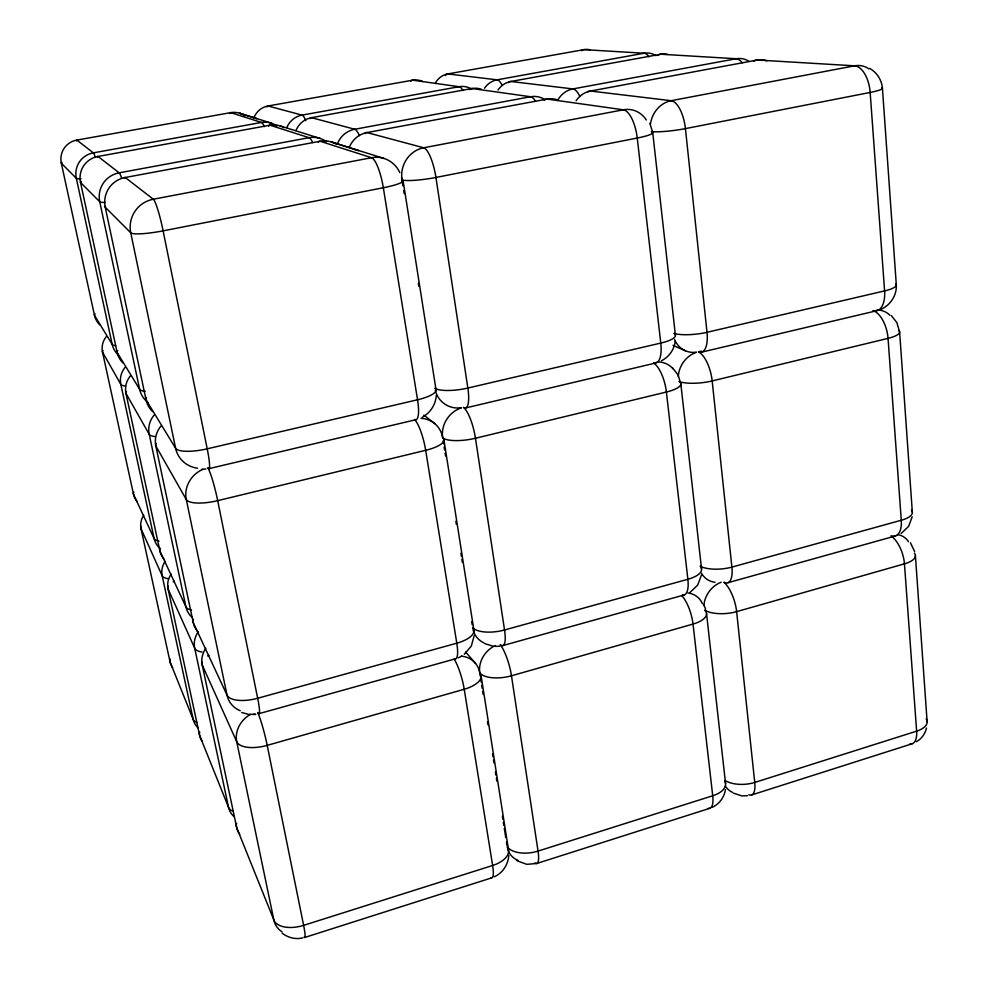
<?xml version="1.0" encoding="UTF-8"?>
<svg xmlns="http://www.w3.org/2000/svg" width="988" height="988" viewBox="0 0 988 988"><rect width="100%" height="100%" fill="white"/><g stroke="black" fill="none" stroke-linecap="round" stroke-linejoin="round"><path stroke-width="1.48" d="M436.276 395.373C435.832 404.487 430.249 412.972 422.259 417.257M474.166 635.692L471.325 646.029L464.274 654.291M508.808 855.423C508.153 864.451 502.707 873.145 494.272 876.788M675.224 341.206C674.359 349.468 668.95 357.125 661.478 360.719M701.431 575.041L697.738 585.007L690.118 592.38M725.464 789.56C724.34 797.143 719.375 803.973 712.422 807.233M912.196 516.761L908.627 526.357L901.155 533.483M926.497 728.02C925.25 733.714 921.532 738.938 916.358 741.704M880.592 309.491C890.225 305.49 896.943 295.437 896.314 284.939L882.432 88.265C881.753 80.04 876.899 72.383 869.65 68.407M458.284 657.823L461.804 656.094M304.724 937.476L491.863 877.801M709.89 808.27L536.83 863.463L526.826 864.352L516.959 860.746M751.535 794.982L912.048 743.803M259.103 713.632L455.851 658.7M503.04 645.522L684.363 594.887M727.934 582.722L895.597 535.916M208.863 468.67L415.923 419.702M465.496 407.982L655.662 363.016M701.27 352.234L876.529 310.788M698.281 351.827L701.27 351.123M302.797 937.834C295.634 939.786 288.002 937.624 282.173 933.252M747.558 795.723L741.778 795.896L733.392 793.105M201.577 469.399L205.936 468.979M495.383 646.387L499.767 646.238M252.928 714.373L255.83 714.349L248.63 714.423L241.714 712.484M493.185 646.238L484.836 643.657M252.842 117.436L256.67 118.671L239.751 113.25L271.218 123.105M320.075 138.406L280.036 125.871M353.803 149.102L358.632 150.658L331.462 141.976L384.085 158.463M672.989 345.331L685.487 350.826M423.889 415.121L434.732 423.605M891.411 315.678L896.882 322.607L899.623 332.005L912.356 512.414M672.458 367.795L678.126 375.008L680.831 383.826L701.579 569.187M465.62 652.018L475.537 663.417M910.467 542.807L914.666 551.662M703.962 605.236L705.63 609.164M649.882 123.278L652.735 132.651L675.422 335.401M436.066 390.013L403.116 180.853M473.944 630.418L443.921 439.87M508.573 850.236L481.119 675.94M401.523 177.494A27.676 26.466 -77.5 0 1 402.017 179.902L402.968 185.979M403.697 190.536L404.166 193.586M418.319 283.284L418.801 286.322M443.18 440.883L443.649 443.921M444.131 446.959L444.612 449.997M445.094 453.035L445.576 456.073M455.863 521.368L456.345 524.406M460.902 553.255L461.371 556.293M461.853 559.332L462.335 562.37M471.671 621.6L472.153 624.638M461.631 656.18A25.169 22.032 -42.3 0 1 479.785 673.026L480.267 676.076M480.748 679.127L481.23 682.177M481.712 685.215L482.193 688.265M482.675 691.316L483.157 694.366M487.479 721.783L487.961 724.834M492.518 753.782L493 756.833M493.481 759.883L493.963 762.934M495.408 772.073L495.89 775.123M496.371 778.161L496.853 781.212M502.373 816.261L502.855 819.299M503.337 822.349L503.818 825.4M504.3 828.45L505.745 837.589M506.461 842.159L506.943 845.209M706.531 613.548L725.575 783.682M915.407 555.664L927.127 721.759M725.291 780.606A23.354 11.794 -3.6 0 0 754.733 782.447L916.629 731.157A23.169 10.88 -0.7 0 0 926.164 718.844M748.818 794.735A23.836 8.41 71 0 0 754.733 782.447L736.628 611.646A24.144 9.176 73 0 0 724.105 582.414M909.911 743.989A23.169 10.3 69.1 0 0 916.629 731.157L904.452 563.839A23.428 11.226 71.7 0 0 890.991 535.854M705.049 610.312A24.132 9.855 -4.9 0 0 736.628 611.646L904.452 563.839A23.897 9.077 -2.7 0 0 914.456 553.255M732.429 792.302A23.107 18.834 -49.6 0 1 725.303 785.954M703.913 605.521A23.873 20.155 -53.8 0 1 721.178 582.253M897.363 534.582A23.193 18.92 -58.4 0 1 908.552 541.745M202.095 662.145A23.514 9.238 -13 0 0 202.219 664.949L236.737 741.778A26.207 11.547 -13.3 0 0 267.205 745.372L464.224 689.254A25.046 10.942 -9.6 0 0 479.785 673.026A24.824 10.769 -8.7 0 0 511.475 675.792L693.02 624.07A24.231 10.041 -5.6 0 0 704.74 610.238M479.785 673.026A24.922 21.724 -44.7 0 1 495.396 645.497M534.903 862.907A24.762 5.656 73.1 0 0 538.04 851.1L511.475 675.792A25.108 6.187 74.4 0 0 500.336 644.831M708.223 808.283A24.021 7.892 71.4 0 0 712.719 795.76A23.44 12.017 -4.5 0 0 724.859 781.298M681.757 595.517A24.329 8.608 73.3 0 1 693.02 624.07L712.719 795.76L538.04 851.1A23.984 12.881 -8.7 0 1 507.177 846.728A24.181 13.066 -9.9 0 1 492.642 865.476A24.947 5.051 73.5 0 1 490.752 877.616M517.984 860.338A24.194 20.168 -42 0 1 507.573 848.581M687.994 593.01A24.058 20.464 -52.4 0 1 702.493 603.816M205.763 648.276A23.613 21.193 -29.7 0 0 202.219 664.949L236.688 827.586L273.874 920.075A25.614 21.452 -32.7 0 0 282.099 931.869M207.727 656.02A23.514 9.238 -13 0 1 208.9 655.291M250.495 714.324A26.38 23.193 -31.6 0 0 236.737 741.778L273.874 920.075A25.305 13.746 -15 0 0 303.625 925.361L492.642 865.476L464.224 689.254A25.305 5.533 74.6 0 0 454.159 659.07M239.751 834.366A22.983 19.76 -31.2 0 1 236.688 827.586A22.786 11.078 -14.4 0 1 236.675 823.362M304.131 937.118A25.787 2.421 75.2 0 0 303.625 925.361L267.205 745.372A26.17 2.668 75.7 0 0 257.745 712.509M700.097 566.136A24.329 9.324 -5.2 0 0 731.898 567.1L901.278 520.256A24.095 8.583 -3.1 0 0 911.418 510.154M724.081 582.228A24.255 9.361 73.6 0 0 731.898 567.1L712.175 380.936A24.922 10.115 76.4 0 0 699.294 352.358M892.152 536.039A23.527 11.448 72.5 0 0 901.278 520.256L888.051 338.365A24.144 12.35 76.3 0 0 872.947 310.553M679.411 381.59A25.194 6.978 -6.3 0 0 712.175 380.936L888.051 338.365A24.91 6.41 -4.8 0 0 898.697 330.338M715.016 582.29A24.07 20.489 -55.2 0 1 701.492 573.238M678.237 376.7A25.021 21.884 -62.7 0 1 696.268 352.395M876.825 310.034A24.379 20.415 -66 0 1 889.941 315.32M461.198 407.945A25.972 23.848 -52.9 0 0 442.698 437.857A26.207 7.78 -9.2 0 1 425.68 450.306L217.693 500.657A27.454 8.237 -11.6 0 1 186.3 499.558L155.82 445.921A24.515 6.521 -11.4 0 1 156.228 443.377M420.999 418.332A26.194 24.243 -49.4 0 1 442.698 437.857A25.972 7.657 -8.7 0 0 475.463 438.252L666.394 392.026A25.305 7.114 -6.7 0 0 679.089 381.541M500.311 644.658A25.231 6.323 74.7 0 0 504.535 629.986L475.463 438.252A25.972 6.842 76.5 0 0 463.384 407.328M682.597 595.035A24.441 8.793 73.8 0 0 687.87 579.277L666.394 392.026A25.12 9.497 76.4 0 0 653.809 363.115M700.9 567.322A24.428 9.497 -5.8 0 1 687.87 579.277L504.535 629.986A25.046 10.201 -8.7 0 1 472.635 627.664A25.268 10.362 -9.5 0 1 456.789 643.2L257.67 698.269A26.441 10.93 -12.9 0 1 227.03 695.132L193.253 622.601L155.82 445.921A24.453 23.206 -24.9 0 1 160.921 426.112M484.083 642.966A25.108 22.131 -45.7 0 1 473.054 629.702M657.045 361.979A25.194 22.267 -61.5 0 1 673.174 368.932M203.022 469.288A27.429 25.676 -29 0 0 186.3 499.558L227.03 695.132A26.59 23.663 -31.3 0 0 240.232 710.73M197.884 631.703A23.774 21.575 -29.1 0 1 193.253 622.601A23.712 8.731 -12.7 0 1 193.463 619.229M258.115 712.978A26.306 2.717 75.8 0 0 257.67 698.269L217.693 500.657A27.108 2.952 76.5 0 0 207.789 467.719A27.38 3.013 76.7 0 0 207.208 448.824L163.106 230.846A28.813 3.223 77.6 0 0 153.301 199.23L125.217 177.494A25.614 2.519 77.5 0 0 124.439 178.371M454.678 658.663A25.441 5.644 75 0 0 456.789 643.2L425.68 450.306A26.194 6.126 76.5 0 0 414.701 419.641M674.014 333.388A25.416 6.336 -6.5 0 0 707.013 332.301L884.593 290.904A25.132 5.817 -5.2 0 0 895.82 283.84M699.282 352.16A25.157 10.288 77.2 0 0 707.013 332.301L685.425 128.613A26.392 10.942 80.6 0 0 671.161 100.702L590.478 91.032A23.675 8.731 80.5 0 0 587.378 92.279M874.121 310.837A24.367 12.56 77.4 0 0 884.593 290.904L870.156 92.452A25.552 13.301 82.2 0 0 854.558 65.813L757.426 60.009L590.478 91.032A23.786 21.489 -78.4 0 0 576.09 100.764M651.401 131.614A26.355 3.52 -7.6 0 0 685.425 128.613L870.156 92.452A26.046 3.223 -6.9 0 0 881.975 87.685M650.425 124.105A26.602 23.564 -76.2 0 1 671.161 100.702L854.558 65.813A25.935 21.872 -75.6 0 1 868.909 68.864M753.585 61.367A22.996 10.695 81.9 0 1 757.426 60.009A23.255 20.106 -77.2 0 1 766.947 60.836M696.244 352.21A25.293 22.23 -65.1 0 1 674.569 339.464M105.531 206.208A25.626 3.273 -10 0 0 105.247 207.245L130.749 232.798A28.85 4.187 -10.1 0 0 163.106 230.846L383.332 187.745A27.479 3.94 -9 0 0 402.017 179.902A27.219 3.878 -8.7 0 0 435.93 177.445L637.248 138.048A26.478 3.582 -7.8 0 0 651.685 131.799M402.017 179.902A27.491 25.947 -77.2 0 1 423.679 147.78L623.366 109.792A26.775 24.021 -76.4 0 1 646.3 119.968M399.831 172.641A27.676 26.466 -77.5 0 0 371.537 157.71L320.174 141.259L125.217 177.494A25.651 25.219 27.1 0 0 105.247 207.245L146.051 399.844A24.638 23.626 -22.6 0 0 152.671 411.65M434.868 388.185A26.207 6.953 -8.7 0 0 467.855 388.049L660.774 343.083A25.527 6.459 -6.9 0 0 674.31 333.734M464.101 407.748A26.219 6.978 77 0 0 467.855 388.049L435.93 177.445A27.541 7.435 79 0 0 423.679 147.78L367.005 132.565A24.589 5.879 79 0 0 364.967 133.639M653.784 362.917A25.355 9.67 77.1 0 0 660.774 343.083L637.248 138.048A26.614 10.288 80.3 0 0 623.366 109.792L547.154 99.084L367.005 132.565A24.502 23.416 -81.9 0 0 349.332 147.187M544.252 100.294A23.848 8.2 80.2 0 1 547.154 99.084A23.922 21.86 -78.8 0 1 557.491 99.862M461.161 407.748A26.207 24.292 -56.1 0 1 435.313 390.408M146.52 397.509A24.725 5.928 -11.2 0 0 146.051 399.844L175.617 448.28A27.652 26.219 -27.9 0 0 197.588 468.238M414.664 419.443A26.441 6.237 76.9 0 0 417.541 399.782L383.332 187.745A27.788 6.657 78.7 0 0 371.537 157.71L153.301 199.23A28.701 28.442 16 0 0 130.749 232.798L175.617 448.28A27.726 7.496 -11.3 0 0 207.208 448.824L417.541 399.782A26.441 7.077 -9.2 0 0 435.375 388.617M318.383 142.297A24.786 5.249 78.7 0 1 320.174 141.259A24.651 23.836 -83.8 0 1 335.932 143.964M171.146 574.09A20.872 19.105 -27 0 0 168.071 588.947L199.625 735.418L228.537 807.332A22.415 19.377 -30.9 0 0 234.255 816.829M168.368 586.143A20.847 7.212 -12.7 0 0 168.071 588.947L194.698 648.19L228.537 807.332A22.23 10.535 -14.3 0 0 232.785 811.185M173.295 581.821A20.847 7.212 -12.7 0 1 174.37 581.228M202.034 652.043A22.922 8.768 -12.9 0 1 194.698 648.19A23.008 20.748 -29.2 0 1 198.131 631.912M202.404 741.58A20.378 17.969 -29.3 0 1 199.625 735.418A20.266 8.719 -13.9 0 1 199.774 732.071M130.404 375.885A21.551 20.674 -18.7 0 0 125.958 393.397L159.895 550.983L185.892 606.793A23.156 21.106 -28.6 0 0 191.968 617.241M126.464 391.396A21.625 5.039 -11.3 0 0 125.958 393.397L149.213 434.3L185.892 606.793A23.107 8.287 -12.6 0 0 191.549 610.09M154.807 436.535A23.873 6.187 -11.4 0 1 149.213 434.3A23.811 22.65 -23.8 0 1 154.165 414.997M164.07 559.183A21.007 19.414 -26.1 0 1 159.895 550.983A20.995 6.805 -12.4 0 1 160.241 548.328M508.425 82.634A20.983 6.805 80.3 0 1 510.808 81.485L660.861 54.229A20.6 18.241 -79.3 0 1 667.727 54.439M498.001 90.069A21.02 19.34 -81.3 0 1 510.808 81.485L572.904 88.92L736.184 58.737A22.662 19.711 -77.6 0 1 749.114 61.429M557.627 100.443A23.181 21.032 -78.9 0 1 572.904 88.92A23.082 8.287 80.4 0 1 579.857 96.429M742.235 62.75A22.428 10.164 81.8 0 0 736.184 58.737L660.861 54.229A20.439 8.386 81.5 0 0 657.872 55.464M310.022 118.684A21.699 4.532 78.9 0 1 311.541 117.671L472.029 88.525A21.131 19.637 -82.1 0 1 481.304 89.229M295.943 130.515A21.588 20.847 -89.3 0 1 311.541 117.671L354.729 129.267L530.568 96.75A23.304 21.378 -79.4 0 1 544.647 99.418M337.501 143.495A23.848 22.86 -83.2 0 1 354.729 129.267A23.959 5.57 79 0 1 359.397 135.615M535.521 101.159A23.243 7.78 80.1 0 0 530.568 96.75L472.029 88.525A21.119 6.373 80 0 0 469.806 89.649M81.275 181.422A22.489 2.507 -9.9 0 0 80.534 182.496L117.152 352.494A21.711 21.007 -14.3 0 0 123.043 363.004M105.259 202.454A24.922 3.1 -10 0 1 99.751 201.75L80.534 182.496A22.65 22.082 31.1 0 1 97.997 156.45L270.033 125.204A21.724 21.156 85.8 0 1 284.025 127.625M117.696 350.666A21.798 4.57 -11 0 0 117.152 352.494L139.654 389.358A23.984 23.057 -21.1 0 0 147.928 402.425M145.236 391.31A24.083 5.607 -11.1 0 1 139.654 389.358L99.751 201.75A24.984 24.527 28.3 0 1 119.165 172.826L309.071 137.703A23.996 23.255 -85.7 0 1 326.472 141.655M97.454 157.314A22.489 1.927 77.5 0 1 97.997 156.45L119.165 172.826A24.922 2.384 77.5 0 1 121.61 178.075M312.727 142.568A24.144 4.977 78.7 0 0 309.071 137.703L270.033 125.204A21.847 4.051 78.6 0 0 268.687 126.192M143.742 515.328A18.71 17.389 -24 0 0 141.025 528.728L170.059 661.911L193.191 719.425A19.933 17.636 -28.9 0 0 198.366 728.094M141.395 526.456A18.723 5.78 -12.4 0 0 141.025 528.728L162.18 575.806L193.191 719.425A19.822 8.336 -13.8 0 0 196.797 722.438M168.466 578.758A20.378 6.891 -12.6 0 1 162.18 575.806A20.402 18.735 -26.4 0 1 165.169 561.27M172.604 667.542A18.315 16.45 -27.3 0 1 170.059 661.911A18.241 7.04 -13.4 0 1 170.319 659.181M106.445 336.451A19.291 18.624 -11.4 0 0 102.517 352.148L133.528 494.333L154.14 538.621A20.526 19.031 -25.4 0 0 159.599 548.044M103.061 350.53A19.352 4.014 -11.1 0 0 102.517 352.148L120.832 384.369L154.14 538.621A20.526 6.496 -12.3 0 0 158.969 541.14M125.6 386.049A21.131 4.804 -11.2 0 1 120.832 384.369A21.057 20.229 -17.3 0 1 125.167 367.252M137.307 501.793A18.821 17.623 -22.6 0 1 133.528 494.333A18.834 5.446 -12.1 0 1 133.923 492.197M445.502 75.693A18.834 5.446 80 0 1 447.774 73.927L583.994 49.635A18.488 16.673 -81.5 0 1 590.268 49.832M435.239 83.264A18.834 17.574 -84.6 0 1 447.774 73.927L497.05 79.83L644.127 53.229A20.131 17.908 -79.7 0 1 655.884 55.637M484.515 88.216A20.538 18.957 -81.9 0 1 497.05 79.83A20.513 6.496 80.2 0 1 501.941 84.931M648.993 56.761A19.995 8.015 81.4 0 0 644.127 53.229L583.994 49.635A18.402 6.755 81.1 0 0 581.623 50.759M266.846 106.939A19.414 3.606 78.7 0 1 268.032 105.988L412.7 80.189A18.92 17.809 -85.9 0 1 422.802 81.522M254.064 117.436A19.315 18.76 81.9 0 1 268.032 105.988L302.019 115.114L459.074 86.709A20.649 19.241 -82.8 0 1 471.745 89.093M286.779 127.65A21.094 20.402 89 0 1 302.019 115.114A21.205 4.323 78.8 0 1 305.786 120.61M463.039 90.55A20.649 6.089 79.9 0 0 459.074 86.709L412.7 80.189A18.945 5.101 79.8 0 0 410.946 81.226M62.059 162.365A20.032 1.976 -9.8 0 0 61.318 163.23L94.502 315.394A19.427 18.871 -5.1 0 0 99.813 324.842M81.004 178.742A21.946 2.384 -9.9 0 1 76.323 178.26L61.318 163.23A20.266 19.637 32.7 0 1 76.842 140.086L230.747 112.632A19.439 18.982 74.3 0 1 245.012 115.892M95.083 313.912A19.476 3.631 -10.8 0 0 94.502 315.394L112.187 344.367A21.205 20.538 -12.5 0 0 117.967 354.643M115.658 345.701A21.291 4.347 -11 0 1 112.187 344.367L76.323 178.26A22.131 21.551 31.5 0 1 93.354 152.856L261.425 122.463A21.217 20.686 83.5 0 1 276.936 125.995M76.447 140.926A20.044 1.519 77.5 0 1 76.842 140.086L93.354 152.856A21.958 1.84 77.5 0 1 95.354 157.351M264.364 126.649A21.353 3.853 78.6 0 0 261.425 122.463L230.747 112.632A19.538 3.211 78.5 0 0 229.71 113.571"/></g></svg>
